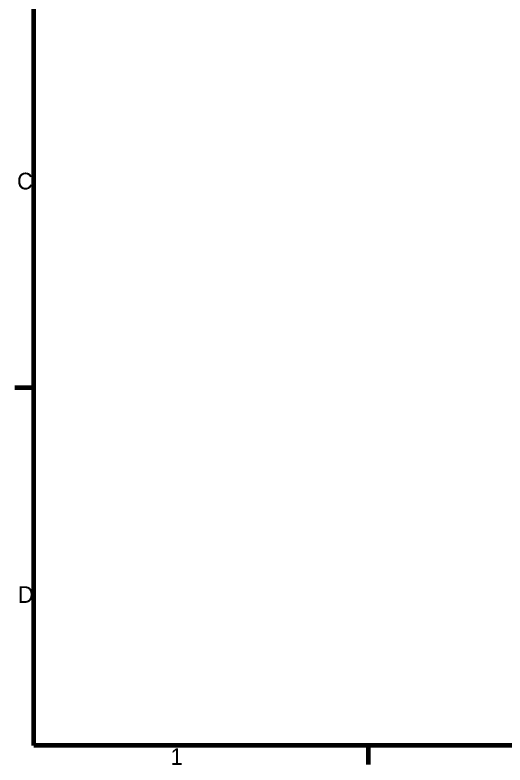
# Model space of a CAD drawing. Header units: millimetres. Extents: x 935 to 2603, y -159 to 580.
# Drawn here: x 948 to 1117.9, y 18.8 to 278.8 of the extents above; entities that cross this region are included whole.
import ezdxf

# ---------------------------------------------------------------- set-up
doc = ezdxf.new("R2010")
doc.units = ezdxf.units.MM
doc.header["$LTSCALE"] = 2
doc.layers.add('경계(ISO)', color=7, linetype='Continuous', lineweight=70)
doc.styles.add('레이블 문자 (JIS)', font='')
doc.styles.get('레이블 문자 (JIS)').set_extended_font_data('Gulim')

# ---------------------------------------------------------------- blocks, each defined once
blk = doc.blocks.new('경계 Default Border')
at = {"layer": '경계(ISO)'}
for p, q in [((10, 74.25), (6.6, 74.25)), ((70, 10), (70, 6.6))]:
    blk.add_line(p, q, dxfattribs=at)
at = {"layer": '경계(ISO)', "flags": 128}
blk.add_lwpolyline([(10, 10), (10, 287), (410, 287), (410, 10), (10, 10)], dxfattribs=at)
at = {"layer": '경계(ISO)', "char_height": 3, "attachment_point": 7, "style": '레이블 문자 (JIS)'}
for s, insert in [('C', (6.97, 109.8)), ('D', (7.12, 35.62)), ('1', (34.54, 6.53))]:
    blk.add_mtext(s, dxfattribs=dict(at, insert=insert))

msp = doc.modelspace()

# ---------------------------------------------------------------- block references
at = {"color": 0, "xscale": 1.9312425, "yscale": 1.9312425, "zscale": 1.9312425}
msp.add_blockref('경계 Default Border', (935.236, 6.156), dxfattribs=at)

doc.saveas('drawing.dxf')
